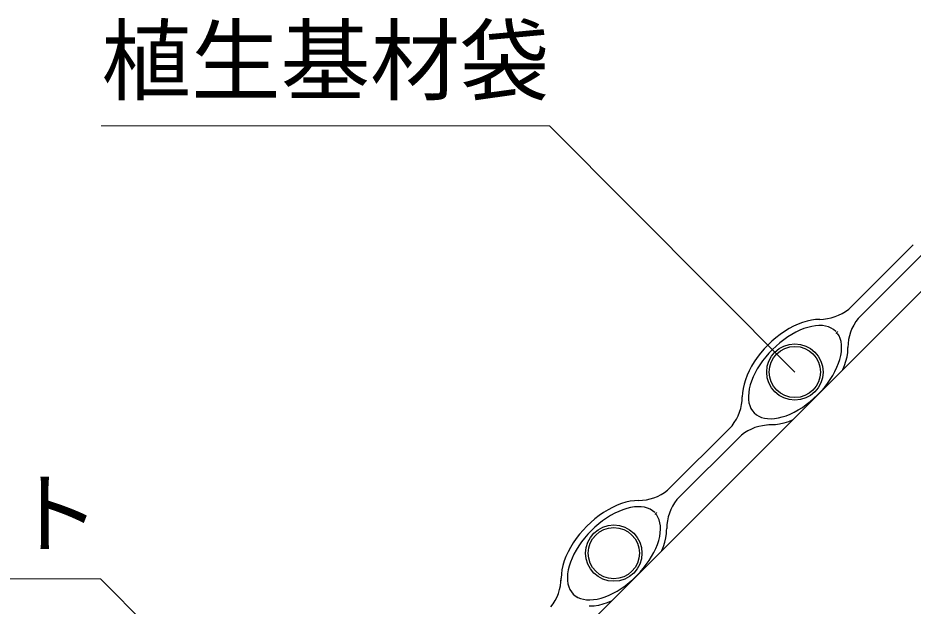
# Model space of a CAD drawing. Units: millimetres, scale not verified. Extents: x 200 to 8200, y 200 to 5825.
# Drawn here: x 2011 to 2710, y 3335 to 3794 of the extents above; entities that cross this region are included whole.
import ezdxf
from ezdxf.enums import TextEntityAlignment as Align

# ---------------------------------------------------------------- set-up
doc = ezdxf.new("R2010")
doc.units = ezdxf.units.MM
doc.header["$LTSCALE"] = 20
doc.layers.add('C-STR', color=7, linetype='Continuous', lineweight=25)
doc.layers.add('C-STR-HTXT', color=1, linetype='Continuous', lineweight=13)
doc.styles.add('ＭＳ ゴシック', font='')
doc.styles.get('ＭＳ ゴシック').set_extended_font_data('MS Gothic')

msp = doc.modelspace()

# ---------------------------------------------------------------- linework, layer by layer
at = {"layer": 'C-STR'}
for p, q in [((2659.69, 3566.36), (2710, 3616.66)), ((2426.37, 3290.41), (2745.47, 3609.52)), ((2666.99, 3559.06), (2717.29, 3609.37)), ((2616.69, 3552.99), (2613.17, 3551.11)), ((2616.69, 3552.99), (2613.17, 3551.11)), ((2620.22, 3554.6), (2616.69, 3552.99)), ((2620.22, 3554.6), (2616.69, 3552.99)), ((2623.73, 3555.93), (2620.22, 3554.6)), ((2623.73, 3555.93), (2620.22, 3554.6)), ((2627.19, 3556.99), (2623.73, 3555.93)), ((2627.19, 3556.99), (2623.73, 3555.93)), ((2627.8, 3552.14), (2624.71, 3551.14)), ((2630.59, 3557.75), (2627.19, 3556.99)), ((2630.59, 3557.75), (2627.19, 3556.99)), ((2630.81, 3552.88), (2627.8, 3552.14)), ((2633.89, 3558.21), (2630.59, 3557.75)), ((2633.89, 3558.21), (2630.59, 3557.75)), ((2633.72, 3553.35), (2630.81, 3552.88)), ((2636.51, 3553.54), (2633.72, 3553.35)), ((2637.08, 3558.38), (2633.89, 3558.21)), ((2637.08, 3558.38), (2633.89, 3558.21)), ((2639.16, 3553.46), (2636.51, 3553.54)), ((2641.65, 3553.09), (2639.16, 3553.46)), ((2643.95, 3552.46), (2641.65, 3553.09)), ((2646.06, 3551.56), (2643.95, 3552.46)), ((2647.95, 3550.39), (2646.06, 3551.56)), ((2606.26, 3546.63), (2602.92, 3544.06)), ((2606.26, 3546.63), (2602.92, 3544.06)), ((2609.69, 3548.99), (2606.26, 3546.63)), ((2609.69, 3548.99), (2606.26, 3546.63)), ((2612.07, 3544.63), (2608.96, 3542.45)), ((2613.17, 3551.11), (2609.69, 3548.99)), ((2613.17, 3551.11), (2609.69, 3548.99)), ((2615.23, 3546.61), (2612.07, 3544.63)), ((2618.4, 3548.36), (2615.23, 3546.61)), ((2621.57, 3549.87), (2618.4, 3548.36)), ((2624.71, 3551.14), (2621.57, 3549.87)), ((2649.61, 3548.97), (2647.95, 3550.39)), ((2651.02, 3548.97), (2649.61, 3547.31)), ((2652.19, 3545.42), (2651.02, 3547.31)), ((2653.09, 3543.32), (2652.19, 3545.42)), ((2596.59, 3538.35), (2593.64, 3535.25)), ((2596.59, 3538.35), (2593.64, 3535.25)), ((2599.69, 3541.3), (2596.59, 3538.35)), ((2599.69, 3541.3), (2596.59, 3538.35)), ((2602.92, 3544.06), (2599.69, 3541.3)), ((2602.92, 3544.06), (2599.69, 3541.3)), ((2605.92, 3540.07), (2602.96, 3537.52)), ((2608.96, 3542.45), (2605.92, 3540.07)), ((2653.73, 3541.01), (2653.09, 3543.32)), ((2654.09, 3538.53), (2653.73, 3541.01)), ((2654.17, 3535.88), (2654.09, 3538.53)), ((2590.87, 3532.02), (2588.3, 3528.68)), ((2590.87, 3532.02), (2588.3, 3528.68)), ((2593.64, 3535.25), (2590.87, 3532.02)), ((2593.64, 3535.25), (2590.87, 3532.02)), ((2597.42, 3531.97), (2594.87, 3529.02)), ((2600.12, 3534.81), (2597.42, 3531.97)), ((2602.96, 3537.52), (2600.12, 3534.81)), ((2653.51, 3530.18), (2653.98, 3533.09)), ((2653.98, 3533.09), (2654.17, 3535.88)), ((2658.42, 3529.18), (2658.95, 3532.52)), ((2658.94, 3534.91), (2659.01, 3536.45)), ((2658.95, 3532.52), (2658.94, 3534.91)), ((2585.95, 3525.25), (2583.83, 3521.76)), ((2585.95, 3525.25), (2583.83, 3521.76)), ((2588.3, 3528.68), (2585.95, 3525.25)), ((2588.3, 3528.68), (2585.95, 3525.25)), ((2592.49, 3525.98), (2590.31, 3522.87)), ((2594.87, 3529.02), (2592.49, 3525.98)), ((2650.5, 3520.94), (2651.77, 3524.08)), ((2651.77, 3524.08), (2652.77, 3527.16)), ((2652.77, 3527.16), (2653.51, 3530.18)), ((2656.47, 3522.37), (2657.59, 3525.79)), ((2657.59, 3525.79), (2658.42, 3529.18)), ((2581.95, 3518.25), (2580.34, 3514.72)), ((2581.95, 3518.25), (2580.34, 3514.72)), ((2583.83, 3521.76), (2581.95, 3518.25)), ((2583.83, 3521.76), (2581.95, 3518.25)), ((2588.33, 3519.71), (2586.58, 3516.54)), ((2590.31, 3522.87), (2588.33, 3519.71)), ((2647.24, 3514.59), (2648.99, 3517.77)), ((2648.99, 3517.77), (2650.5, 3520.94)), ((2655.22, 3519.26), (2656.47, 3522.37)), ((2579, 3511.21), (2577.95, 3507.74)), ((2579, 3511.21), (2577.95, 3507.74)), ((2580.34, 3514.72), (2579, 3511.21)), ((2580.34, 3514.72), (2579, 3511.21)), ((2583.8, 3510.23), (2582.8, 3507.14)), ((2585.07, 3513.37), (2583.8, 3510.23)), ((2586.58, 3516.54), (2585.07, 3513.37)), ((2643.08, 3508.33), (2645.27, 3511.44)), ((2645.27, 3511.44), (2647.24, 3514.59)), ((2577.19, 3504.35), (2576.73, 3501.04)), ((2577.19, 3504.35), (2576.73, 3501.04)), ((2577.95, 3507.74), (2577.19, 3504.35)), ((2577.95, 3507.74), (2577.19, 3504.35)), ((2582.06, 3504.13), (2581.59, 3501.22)), ((2582.8, 3507.14), (2582.06, 3504.13)), ((2638.15, 3502.33), (2640.7, 3505.28)), ((2640.7, 3505.28), (2643.08, 3508.33)), ((2576.73, 3501.04), (2576.56, 3497.86)), ((2576.73, 3501.04), (2576.56, 3497.86)), ((2581.59, 3501.22), (2581.4, 3498.43)), ((2581.59, 3501.22), (2581.4, 3498.43)), ((2581.4, 3498.43), (2581.48, 3495.78)), ((2581.4, 3498.43), (2581.48, 3495.78)), ((2581.48, 3495.78), (2581.84, 3493.29)), ((2581.48, 3495.78), (2581.84, 3493.29)), ((2629.65, 3494.23), (2632.61, 3496.78)), ((2632.61, 3496.78), (2635.45, 3499.49)), ((2635.45, 3499.49), (2638.15, 3502.33)), ((2581.84, 3493.29), (2582.48, 3490.99)), ((2581.84, 3493.29), (2582.48, 3490.99)), ((2582.48, 3490.99), (2583.38, 3488.88)), ((2582.48, 3490.99), (2583.38, 3488.88)), ((2583.38, 3488.88), (2584.55, 3486.99)), ((2620.35, 3487.7), (2623.5, 3489.67)), ((2623.5, 3489.67), (2626.61, 3491.86)), ((2626.61, 3491.86), (2629.65, 3494.23)), ((2584.55, 3486.99), (2585.97, 3485.33)), ((2585.97, 3485.33), (2587.63, 3483.91)), ((2587.63, 3483.91), (2589.52, 3482.75)), ((2589.52, 3482.75), (2591.62, 3481.85)), ((2591.62, 3481.85), (2593.93, 3481.21)), ((2591.62, 3481.85), (2593.93, 3481.21)), ((2604.76, 3481.42), (2607.77, 3482.16)), ((2607.77, 3482.16), (2610.86, 3483.17)), ((2610.86, 3483.17), (2614, 3484.43)), ((2614, 3484.43), (2617.17, 3485.95)), ((2617.17, 3485.95), (2620.35, 3487.7)), ((2518.27, 3424.94), (2568.58, 3475.24)), ((2593.93, 3481.21), (2596.41, 3480.85)), ((2593.93, 3481.21), (2596.41, 3480.85)), ((2596.41, 3480.85), (2599.06, 3480.76)), ((2596.41, 3480.85), (2599.06, 3480.76)), ((2600.03, 3475.99), (2598.49, 3475.93)), ((2599.06, 3480.76), (2601.85, 3480.96)), ((2599.06, 3480.76), (2601.85, 3480.96)), ((2602.42, 3475.98), (2600.03, 3475.99)), ((2601.85, 3480.96), (2604.76, 3481.42)), ((2605.76, 3476.52), (2602.42, 3475.98)), ((2609.15, 3477.35), (2605.76, 3476.52)), ((2612.57, 3478.47), (2609.15, 3477.35)), ((2615.67, 3479.72), (2612.57, 3478.47)), ((2525.57, 3417.64), (2575.87, 3467.95)), ((2478.8, 3413.18), (2475.27, 3411.56)), ((2482.31, 3414.51), (2478.8, 3413.18)), ((2485.77, 3415.57), (2482.31, 3414.51)), ((2489.17, 3416.33), (2485.77, 3415.57)), ((2492.47, 3416.79), (2489.17, 3416.33)), ((2492.3, 3411.93), (2489.39, 3411.46)), ((2495.09, 3412.12), (2492.3, 3411.93)), ((2495.66, 3416.95), (2492.47, 3416.79)), ((2497.74, 3412.03), (2495.09, 3412.12)), ((2500.22, 3411.67), (2497.74, 3412.03)), ((2464.84, 3405.21), (2461.5, 3402.64)), ((2468.27, 3407.57), (2464.84, 3405.21)), ((2471.75, 3409.69), (2468.27, 3407.57)), ((2473.8, 3405.19), (2470.65, 3403.21)), ((2475.27, 3411.56), (2471.75, 3409.69)), ((2476.98, 3406.94), (2473.8, 3405.19)), ((2480.15, 3408.45), (2476.98, 3406.94)), ((2483.29, 3409.71), (2480.15, 3408.45)), ((2486.38, 3410.72), (2483.29, 3409.71)), ((2489.39, 3411.46), (2486.38, 3410.72)), ((2502.53, 3411.04), (2500.22, 3411.67)), ((2504.63, 3410.13), (2502.53, 3411.04)), ((2506.52, 3408.97), (2504.63, 3410.13)), ((2508.18, 3407.55), (2506.52, 3408.97)), ((2509.6, 3407.55), (2508.18, 3405.89)), ((2510.77, 3404), (2509.6, 3405.89)), ((2458.27, 3399.87), (2455.17, 3396.93)), ((2461.5, 3402.64), (2458.27, 3399.87)), ((2464.5, 3398.65), (2461.54, 3396.1)), ((2467.54, 3401.03), (2464.5, 3398.65)), ((2470.65, 3403.21), (2467.54, 3401.03)), ((2511.67, 3401.9), (2510.77, 3404)), ((2512.31, 3399.59), (2511.67, 3401.9)), ((2512.67, 3397.11), (2512.31, 3399.59)), ((2452.22, 3393.83), (2449.45, 3390.6)), ((2455.17, 3396.93), (2452.22, 3393.83)), ((2458.7, 3393.39), (2456, 3390.55)), ((2461.54, 3396.1), (2458.7, 3393.39)), ((2512.09, 3388.75), (2512.56, 3391.67)), ((2512.56, 3391.67), (2512.75, 3394.46)), ((2512.75, 3394.46), (2512.67, 3397.11)), ((2517, 3387.76), (2517.53, 3391.1)), ((2517.52, 3393.49), (2517.59, 3395.02)), ((2517.53, 3391.1), (2517.52, 3393.49)), ((2444.53, 3383.83), (2442.4, 3380.34)), ((2446.88, 3387.25), (2444.53, 3383.83)), ((2449.45, 3390.6), (2446.88, 3387.25)), ((2451.07, 3384.56), (2448.88, 3381.45)), ((2453.45, 3387.6), (2451.07, 3384.56)), ((2456, 3390.55), (2453.45, 3387.6)), ((2510.35, 3382.65), (2511.35, 3385.74)), ((2511.35, 3385.74), (2512.09, 3388.75)), ((2515.05, 3380.94), (2516.16, 3384.37)), ((2516.16, 3384.37), (2517, 3387.76)), ((2440.53, 3376.82), (2438.92, 3373.3)), ((2442.4, 3380.34), (2440.53, 3376.82)), ((2446.91, 3378.29), (2445.16, 3375.12)), ((2448.88, 3381.45), (2446.91, 3378.29)), ((2507.57, 3376.35), (2509.08, 3379.51)), ((2509.08, 3379.51), (2510.35, 3382.65)), ((2513.8, 3377.84), (2515.05, 3380.94)), ((2437.58, 3369.79), (2436.53, 3366.32)), ((2438.92, 3373.3), (2437.58, 3369.79)), ((2443.65, 3371.95), (2442.38, 3368.81)), ((2445.16, 3375.12), (2443.65, 3371.95)), ((2501.66, 3366.91), (2503.84, 3370.02)), ((2503.84, 3370.02), (2505.82, 3373.17)), ((2505.82, 3373.17), (2507.57, 3376.35)), ((2435.77, 3362.93), (2435.3, 3359.62)), ((2435.77, 3362.93), (2435.3, 3359.62)), ((2436.53, 3366.32), (2435.77, 3362.93)), ((2441.38, 3365.72), (2440.64, 3362.71)), ((2442.38, 3368.81), (2441.38, 3365.72)), ((2496.73, 3360.91), (2499.28, 3363.86)), ((2499.28, 3363.86), (2501.66, 3366.91)), ((2435.3, 3359.62), (2435.14, 3356.44)), ((2435.3, 3359.62), (2435.14, 3356.44)), ((2435.3, 3359.62), (2435.14, 3356.44)), ((2440.17, 3359.8), (2439.98, 3357.01)), ((2440.17, 3359.8), (2439.98, 3357.01)), ((2440.17, 3359.8), (2439.98, 3357.01)), ((2439.98, 3357.01), (2440.06, 3354.36)), ((2439.98, 3357.01), (2440.06, 3354.36)), ((2439.98, 3357.01), (2440.06, 3354.36)), ((2440.64, 3362.71), (2440.17, 3359.8)), ((2440.64, 3362.71), (2440.17, 3359.8)), ((2491.19, 3355.36), (2494.03, 3358.07)), ((2494.03, 3358.07), (2496.73, 3360.91)), ((2440.06, 3354.36), (2440.42, 3351.87)), ((2440.06, 3354.36), (2440.42, 3351.87)), ((2440.06, 3354.36), (2440.42, 3351.87)), ((2440.42, 3351.87), (2441.06, 3349.57)), ((2440.42, 3351.87), (2441.06, 3349.57)), ((2440.42, 3351.87), (2441.06, 3349.57)), ((2441.06, 3349.57), (2441.96, 3347.46)), ((2441.06, 3349.57), (2441.96, 3347.46)), ((2441.06, 3349.57), (2441.96, 3347.46)), ((2482.08, 3348.25), (2485.19, 3350.44)), ((2485.19, 3350.44), (2488.23, 3352.81)), ((2488.23, 3352.81), (2491.19, 3355.36)), ((2441.96, 3347.46), (2442.15, 3347.15)), ((2441.96, 3347.46), (2443.13, 3345.57)), ((2443.13, 3345.57), (2444.54, 3343.91)), ((2444.54, 3343.91), (2446.2, 3342.49)), ((2446.2, 3342.49), (2448.09, 3341.33)), ((2469.44, 3341.75), (2472.58, 3343.01)), ((2472.58, 3343.01), (2475.75, 3344.53)), ((2475.75, 3344.53), (2478.92, 3346.28)), ((2478.92, 3346.28), (2482.08, 3348.25)), ((2447.79, 3341.52), (2448.09, 3341.33)), ((2448.09, 3341.33), (2450.2, 3340.42)), ((2448.09, 3341.33), (2450.2, 3340.42)), ((2448.09, 3341.33), (2450.2, 3340.42)), ((2450.2, 3340.42), (2452.5, 3339.79)), ((2450.2, 3340.42), (2452.5, 3339.79)), ((2450.2, 3340.42), (2452.5, 3339.79)), ((2452.5, 3339.79), (2454.99, 3339.43)), ((2452.5, 3339.79), (2454.99, 3339.43)), ((2452.5, 3339.79), (2454.99, 3339.43)), ((2454.99, 3339.43), (2457.64, 3339.34)), ((2454.99, 3339.43), (2457.64, 3339.34)), ((2454.99, 3339.43), (2457.64, 3339.34)), ((2457.64, 3339.34), (2460.43, 3339.54)), ((2457.64, 3339.34), (2460.43, 3339.54)), ((2457.64, 3339.34), (2460.43, 3339.54)), ((2460.43, 3339.54), (2463.34, 3340)), ((2464.34, 3335.1), (2461, 3334.56)), ((2463.34, 3340), (2466.35, 3340.74)), ((2467.73, 3335.93), (2464.34, 3335.1)), ((2466.35, 3340.74), (2469.44, 3341.75)), ((2471.15, 3337.05), (2467.73, 3335.93)), ((2474.25, 3338.3), (2471.15, 3337.05)), ((2458.61, 3334.57), (2457.07, 3334.51)), ((2461, 3334.56), (2458.61, 3334.57))]:
    msp.add_line(p, q, dxfattribs=at)
at = {"layer": 'C-STR', "color": 3}
for centre, radius in [((2617.67, 3517.27), 22), ((2617.67, 3517.27), 20), ((2476.25, 3375.84), 22), ((2476.25, 3375.84), 20)]:
    msp.add_circle(centre, radius, dxfattribs=at)
at = {"layer": 'C-STR'}
for centre, radius, start, end in [((2636.76, 3595.29), 36.92, 270.49011, 308.39775), ((2695.93, 3536.13), 36.92, 141.60225, 179.50989), ((2539.64, 3498.18), 36.92, 321.60225, 359.50989), ((2598.81, 3439.01), 36.92, 90.49011, 128.39775), ((2598.81, 3439.01), 36.92, 90.49011, 93.8933), ((2495.34, 3453.87), 36.92, 270.49011, 308.39775), ((2554.51, 3394.71), 36.92, 141.60225, 179.50989), ((2398.22, 3356.75), 36.92, 321.60225, 359.50989), ((2426.05, 3355.33), 9.16, 352.70811, 6.93648)]:
    msp.add_arc(centre, radius, start, end, dxfattribs=at)
at = {"layer": 'C-STR-HTXT'}
for p, q in [((2076.03, 3709.53), (2426.03, 3709.53)), ((2426.03, 3709.53), (2617.67, 3517.27)), ((1445.37, 3355.91), (2075.37, 3355.91)), ((2075.37, 3355.91), (2267.02, 3163.65))]:
    msp.add_line(p, q, dxfattribs=at)

# ---------------------------------------------------------------- texts
at = {"layer": 'C-STR-HTXT', "color": 7, "style": 'ＭＳ ゴシック'}
for s, p in [('植生基材袋', (2076.03, 3719.53)), ('ポリエチレンネット', (1445.37, 3365.91))]:
    msp.add_text(s, height=51.32, dxfattribs=at).set_placement(p, align=Align.BOTTOM_LEFT)

doc.saveas('drawing.dxf')
